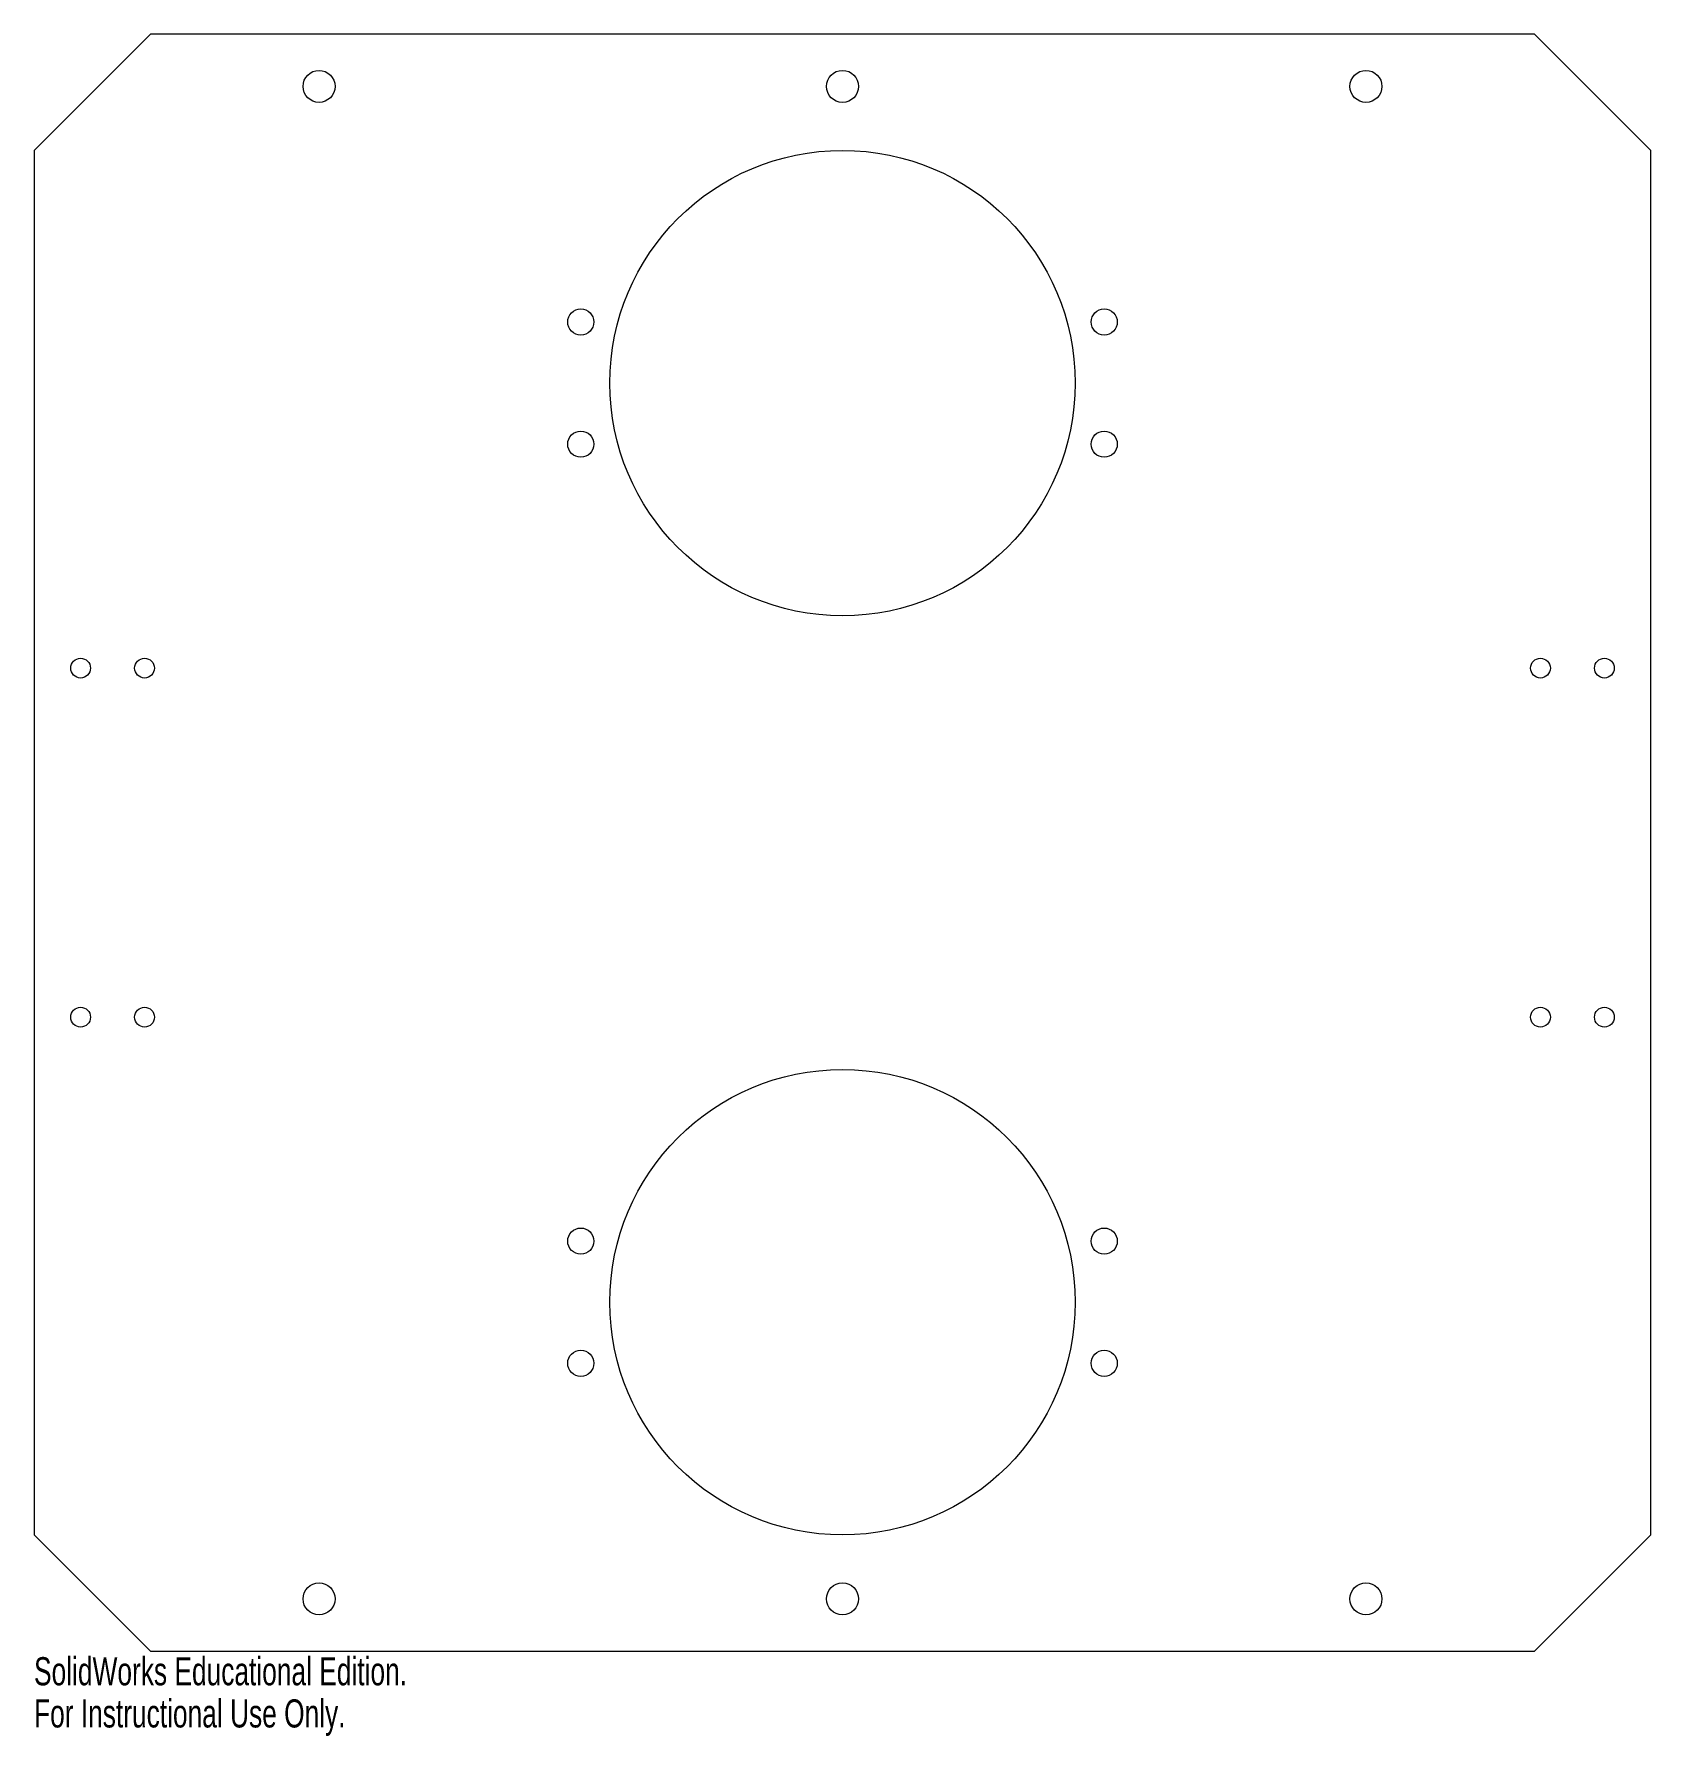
# Model space of a CAD drawing. Header units: millimetres. Extents: x -139 to 139, y -154 to 139.
import ezdxf

# ---------------------------------------------------------------- set-up
doc = ezdxf.new("R2010")
doc.units = ezdxf.units.MM
doc.styles.add('SLDTEXTSTYLE0', font='TXT', dxfattribs={"width": 0.7})

msp = doc.modelspace()

# ---------------------------------------------------------------- linework, layer by layer
at = {"color": 7, "linetype": 'Continuous', "lineweight": 15}
for p, q in [((-139, 119), (-119, 139)), ((119, 139), (-119, 139)), ((119, 139), (139, 119)), ((-139, 119), (-139, -119)), ((139, -119), (139, 119)), ((-119, -139), (-139, -119)), ((139, -119), (119, -139)), ((-119, -139), (119, -139))]:
    msp.add_line(p, q, dxfattribs=at)
for centre, radius in [((-90, 130), 2.75), ((0, 130), 2.75), ((90, 130), 2.75), ((0, 79), 40), ((-45, 89.5), 2.25), ((45, 89.5), 2.25), ((-45, 68.5), 2.25), ((45, 68.5), 2.25), ((-131, 30), 1.7), ((-120, 30), 1.7), ((120, 30), 1.7), ((131, 30), 1.7), ((-131, -30), 1.7), ((-120, -30), 1.7), ((120, -30), 1.7), ((131, -30), 1.7), ((0, -79), 40), ((-45, -68.5), 2.25), ((45, -68.5), 2.25), ((-45, -89.5), 2.25), ((45, -89.5), 2.25), ((-90, -130), 2.75), ((0, -130), 2.75), ((90, -130), 2.75)]:
    msp.add_circle(centre, radius, dxfattribs=at)

# ---------------------------------------------------------------- texts
at = {"color": 7, "linetype": 'Continuous', "char_height": 4.8336, "attachment_point": 1, "style": 'SLDTEXTSTYLE0'}
for s, insert in [('SolidWorks Educational Edition.', (-139, -140.02)), ('For Instructional Use Only.', (-139, -147.27))]:
    msp.add_mtext(s, dxfattribs=dict(at, insert=insert))

doc.saveas('drawing.dxf')
